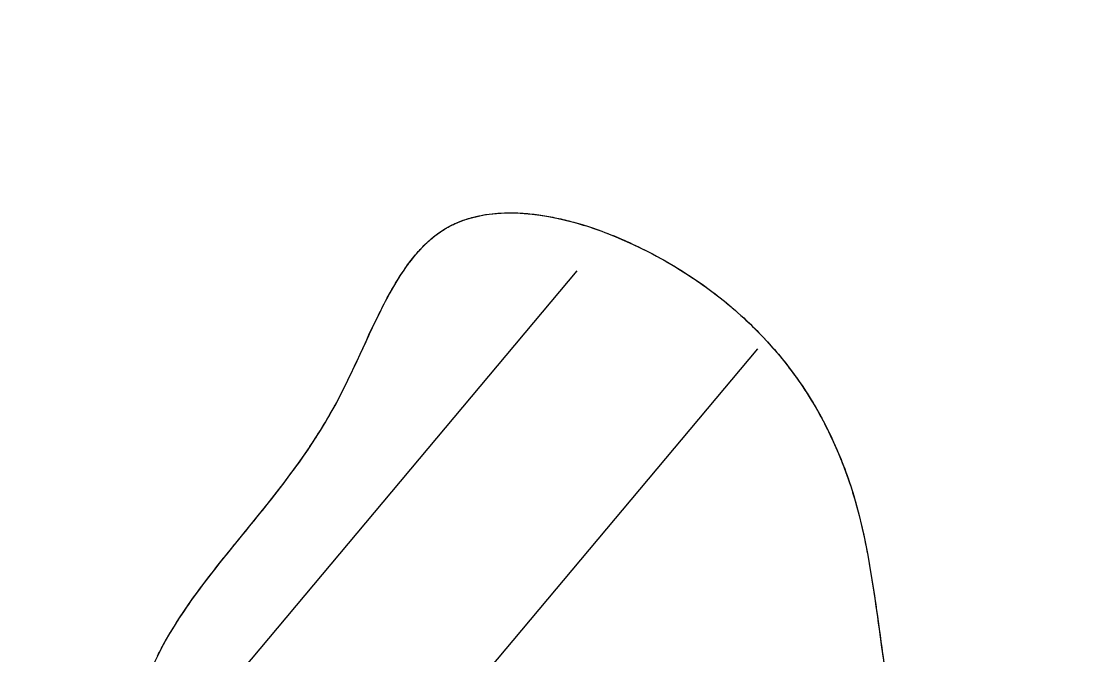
# Model space of a CAD drawing. Header units: millimetres. Extents: x 512961 to 1001058, y -961995 to -458543.
# Drawn here: x 935045.97 to 935090.85, y -884532.13 to -884505.18 of the extents above; entities that cross this region are included whole.
import ezdxf

# ---------------------------------------------------------------- set-up
doc = ezdxf.new("R2010")
doc.units = ezdxf.units.MM
doc.header["$MEASUREMENT"] = 0
doc.layers.add('填充', color=250, linetype='CONTINUOUS', lineweight=25)

msp = doc.modelspace()

# ---------------------------------------------------------------- linework, layer by layer
at = {"layer": '填充'}
for p, q in [((935050.411, -884538.627), (935069.582, -884515.78)), ((935053.364, -884547.562), (935077.251, -884519.095))]:
    msp.add_line(p, q, dxfattribs=at)
for points in [[(935066.739, -884085.413), (935069.931, -884081.942), (935078.845, -884098.744), (935100.5, -884108.926), (935113.749, -884109.18), (935128.782, -884103.072), (935134.4, -884088.881), (935138.717, -884100.526), (935148.14, -884109.435), (935165.209, -884112.489), (935177.95, -884106.889), (935188.141, -884100.015), (935193.999, -884093.142), (935201.134, -884082.196), (935207.755, -884096.961), (935212.849, -884125.219), (935212.597, -884144.312), (935204.955, -884161.877), (935193.999, -884171.551), (935183.043, -884173.588), (935166.994, -884171.296), (935162.409, -884161.368), (935155.274, -884149.403), (935146.611, -884143.801), (935137.752, -884146.584), (935145.083, -884156.176), (935145.586, -884162.19), (935145.586, -884183.744), (935144.081, -884197.776), (935143.079, -884213.316), (935151.104, -884227.351), (935168.439, -884240.528), (935184.516, -884242.537), (935184.516, -884246.152), (935171.654, -884250.167), (935149.007, -884275.578), (935137.669, -884291.117), (935136.369, -884310.222), (935143.237, -884349.609), (935156.933, -884372.091), (935175.191, -884390.663), (935183.994, -884393.595), (935177.801, -884393.92), (935168.019, -884393.92), (935171.277, -884399.786), (935181.711, -884410.538), (935192.144, -884414.772), (935204.209, -884414.772), (935217.253, -884414.447), (935230.622, -884411.84), (935246.271, -884410.863), (935255.4, -884410.863), (935263.228, -884413.143), (935268.769, -884415.424), (935269.095, -884418.684), (935261.271, -884414.447), (935247.249, -884414.12), (935233.88, -884417.054), (935220.188, -884424.872), (935197.69, -884433.345), (935186.93, -884436.277), (935170.303, -884434.322), (935159.217, -884429.108), (935146.826, -884420.311), (935144.868, -884411.515), (935139.328, -884417.704), (935139.002, -884434.322), (935146.173, -884448.331), (935158.89, -884454.522), (935177.801, -884455.824), (935192.797, -884451.263), (935170.34, -884470.78), (935156.887, -884497.01), (935144.747, -884516.682), (935136.86, -884539.084), (935137.217, -884569.411), (935169.613, -884626.738), (935183.677, -884634.026), (935207.639, -884646.516), (935223.786, -884649.118), (935239.928, -884650.68), (935256.075, -884651.2), (935213.366, -884670.978), (935199.302, -884648.077), (935179.511, -884637.669), (935162.325, -884637.149), (935145.134, -884643.914), (935143.573, -884655.884), (935143.051, -884669.937), (935151.383, -884672.019), (935159.198, -884674.101), (935167.53, -884664.213), (935171.696, -884661.611), (935184.721, -884668.897), (935188.365, -884685.032), (935172.74, -884711.576), (935159.198, -884731.352), (935147.217, -884753.732), (935141.061, -884782.275), (935143.415, -884813.314), (935161.77, -884842.001), (935169.772, -884868.806), (935178.244, -884875.861), (935166.006, -884871.629), (935154.24, -884877.742), (935147.651, -884889.5), (935149.062, -884902.197), (935160.358, -884911.602), (935166.948, -884908.31), (935174.949, -884896.553), (935183.421, -884893.261), (935208.366, -884897.024), (935218.716, -884910.663), (935220.128, -884923.829), (935205.542, -884928.063), (935174.031, -884950.238), (935173.178, -884969.786), (935173.602, -884982.109), (935183.384, -884995.284), (935200.397, -885000.382), (935219.531, -884997.408), (935223.362, -884991.033), (935224.21, -884975.31), (935217.406, -884966.388), (935208.049, -884974.886), (935204.223, -884972.336), (935195.295, -884960.437), (935199.969, -884948.538), (935216.982, -884940.039), (935242.496, -884946.84), (935255.255, -884965.111), (935257.804, -884985.509), (935248.023, -885005.48), (935235.692, -885015.679), (935218.254, -885020.78), (935213.152, -885018.656), (935206.777, -885004.206), (935195.295, -884995.708), (935176.156, -884991.033), (935157.017, -884994.008), (935142.986, -885005.056), (935141.541, -885053.074), (935157.446, -885073.471), (935168.499, -885069.647), (935168.928, -885057.324), (935162.973, -885041.601), (935156.593, -885027.154), (935161.696, -885020.78), (935185.937, -885014.405), (935200.821, -885032.252), (935188.062, -885048.826), (935159.566, -885091.319), (935159.566, -885113.982), (935161.705, -885134.509), (935168.979, -885152.895), (935170.494, -885154.852), (935161.029, -885152.877), (935153.117, -885149.912), (935147.464, -885149.771), (935137.493, -885152.603)], [(935066.739, -884085.413), (935060.051, -884107.968), (935065.07, -884157.81), (935081.511, -884172.012), (935092.937, -884174.518), (935101.572, -884172.29), (935106.591, -884165.887), (935111.326, -884150.849), (935121.638, -884145.002), (935132.785, -884143.33), (935137.711, -884146.472), (935126.084, -884152.126), (935120.739, -884163.431), (935125.632, -884202.354), (935122.514, -884214.364), (935109.159, -884229.489), (935096.693, -884238.386), (935082.452, -884240.609), (935085.122, -884247.725), (935094.47, -884253.063), (935112.719, -884264.63), (935126.965, -884283.756), (935132.752, -884305.998), (935132.752, -884321.123), (935102.006, -884389.542), (935091.017, -884394.346), (935078.654, -884399.379), (935090.099, -884402.353), (935100.631, -884395.948), (935104.983, -884397.32), (935098.343, -884405.786), (935064.744, -884416.703), (935050.769, -884414), (935035.894, -884412.648), (935020.115, -884412.648), (935006.144, -884417.603), (935026.877, -884418.954), (935044.459, -884420.306), (935058.434, -884429.765), (935074.661, -884433.818), (935089.535, -884433.818), (935100.356, -884434.27), (935112.076, -884434.27), (935121.54, -884427.062), (935127.85, -884415.801), (935132.361, -884423.009), (935133.712, -884433.368), (935126.951, -884442.378), (935117.034, -884451.837), (935104.41, -884452.737), (935077.815, -884452.287), (935092.69, -884459.043), (935110.272, -884476.61), (935131.392, -884520.533), (935134.887, -884532.462), (935139.253, -884550.211), (935128.127, -884592.518)], [(934864.477, -884729.515), (934860.091, -884698.509), (934871.425, -884672.076), (934892.208, -884658.387), (934916.301, -884644.698), (934930.942, -884638.091), (934948.422, -884637.62), (934962.118, -884638.091), (934973.456, -884639.506), (934980.068, -884639.035), (934978.176, -884633.843), (934968.26, -884626.764), (934959.285, -884613.075), (934953.618, -884603.164), (934937.555, -884586.642), (934923.384, -884581.923), (934899.767, -884582.394), (934876.621, -884588.531), (934865.758, -884600.331), (934863.395, -884612.602), (934864.812, -884624.402), (934867.175, -884630.539), (934868.591, -884622.987), (934873.787, -884614.49), (934879.929, -884611.658), (934894.1, -884617.323), (934899.767, -884623.931), (934902.6, -884631.483), (934902.6, -884641.868), (934899.767, -884649.891), (934891.738, -884652.25), (934877.096, -884653.668), (934868.121, -884648.002), (934861.033, -884642.812), (934854.42, -884636.202), (934847.808, -884625.82), (934847.808, -884619.212), (934847.337, -884607.883), (934853.474, -884586.171), (934865.287, -884572.009), (934877.096, -884567.29), (934894.1, -884565.875), (934908.271, -884564.931), (934924.801, -884568.234), (934929.996, -884570.123), (934926.953, -884559.234), (934926.734, -884548.197), (934929.162, -884540.692), (934933.137, -884537.381), (934939.102, -884534.954), (934945.729, -884534.07), (934951.917, -884534.292), (934956.111, -884536.941), (934958.544, -884540.692), (934961.191, -884547.535), (934960.972, -884554.819), (934960.086, -884559.456), (934951.917, -884558.351), (934947.276, -884558.351), (934943.52, -884559.234), (934941.535, -884564.09), (934941.535, -884568.946), (934944.848, -884573.361), (934955.892, -884582.189), (934961.857, -884585.943), (934969.588, -884596.537), (934970.911, -884599.627), (934969.145, -884585.281), (934968.926, -884576.893), (934970.469, -884563.428), (934975.329, -884552.17), (934981.956, -884544.446), (935007.362, -884533.849), (935022.6, -884533.849), (935037.182, -884540.914), (935046.902, -884547.093), (935055.244, -884552.474), (935051.162, -884542.442), (935052.103, -884531.499), (935059.298, -884521.496), (935063.991, -884513.991), (935074.63, -884516.178), (935081.2, -884524.934), (935084.015, -884538.691), (935086.205, -884547.133), (935085.268, -884550.571), (935098.866, -884546.975), (935103.615, -884536.305), (935103.615, -884525.638), (935102.823, -884505.087), (935099.262, -884484.934), (935087.398, -884468.338), (935068.022, -884456.088), (935032.428, -884441.467), (935020.168, -884437.908), (935006.328, -884434.353), (934988.927, -884432.773), (934992.091, -884444.231), (934995.652, -884454.901), (934996.444, -884470.313), (934991.299, -884495.209), (934981.019, -884514.177), (934961.247, -884529.985), (934923.281, -884538.677), (934895.205, -884535.912), (934877.804, -884526.427), (934864.355, -884516.153), (934855.655, -884505.087), (934851.703, -884489.282), (934852.491, -884476.636), (934857.24, -884465.571), (934866.732, -884456.088), (934876.616, -884455.692), (934891.645, -884459.644), (934899.553, -884470.313), (934901.925, -884480.587), (934901.137, -884494.417), (934899.949, -884498.764), (934897.181, -884499.951), (934893.224, -884496.789), (934888.48, -884492.048), (934883.736, -884490.862), (934877.012, -884492.837), (934871.476, -884499.16), (934871.476, -884507.854), (934876.616, -884514.572), (934894.809, -884517.339), (934905.881, -884520.5), (934924.861, -884519.315), (934945.426, -884516.548), (934965.198, -884501.136), (934970.343, -884480.587), (934979.043, -884453.716), (934976.667, -884438.7), (934970.343, -884428.03), (934961.247, -884421.312), (934955.71, -884422.103), (934955.047, -884433.168), (934953.73, -884454.901), (934949.382, -884465.571), (934942.196, -884446.956), (934936.642, -884426.13), (934919.963, -884404.606), (934908.849, -884400.443), (934880.334, -884377.1), (934860.286, -884353.502), (934847.568, -884331.15), (934841.93, -884305.567)]]:
    msp.add_spline(points, degree=3, dxfattribs=at)
for points, knots in [([(935137.711, -884147.232), (935136.868, -884149.005), (935122.543, -884150.639), (935118.224, -884173.032), (935128.419, -884193.112), (935122.844, -884217.631), (935109.665, -884227.756), (935099.554, -884241.372), (935079.321, -884236.264), (935085.257, -884250.108), (935098.064, -884253.686), (935114.186, -884264.175), (935128.322, -884282.763), (935133.283, -884303.456), (935132.874, -884340.565), (935118.897, -884382.272), (935092.336, -884394.601), (935071.517, -884398.589), (935092.847, -884405.932), (935096.967, -884394.291), (935108.773, -884397.845), (935087.766, -884414.469), (935072.051, -884419.39), (935050.608, -884413.363), (935035.195, -884412.861), (935022.149, -884410.957), (934996.312, -884419.739), (935028.521, -884419.186), (935044.529, -884417.632), (935057.718, -884431.518), (935074.071, -884434.398), (935088.22, -884433.611), (935100.556, -884434.143), (935112.529, -884435.559), (935122.765, -884429.011), (935126.605, -884410.605), (935133.295, -884424.238), (935135.473, -884434.026), (935126.038, -884442.734), (935117.96, -884453.792), (935101.379, -884452.536), (935065.792, -884449.447), (935098.884, -884459.709), (935114.522, -884481.971), (935128.492, -884508.915), (935134.289, -884530.646), (935136.222, -884536.871), (935136.86, -884539.084)], [142.556517, 142.556517, 142.556517, 142.556517, 152.114126, 162.579931, 195.411115, 205.795148, 222.681946, 235.498823, 247.561492, 253.922599, 262.931794, 281.013669, 300.972378, 320.20618, 332.864414, 395.641155, 405.677718, 416.848669, 426.745152, 437.06119, 440.880681, 449.885202, 479.451157, 491.36401, 503.864041, 517.069377, 529.475006, 546.862859, 561.620906, 575.744274, 589.741157, 602.189897, 611.253555, 621.062007, 631.018478, 641.821262, 648.937669, 657.680535, 667.107982, 678.577425, 689.169262, 711.429637, 725.102249, 745.902892, 786.690152, 797.093703, 802.815219, 802.815219, 802.815219, 802.815219]), ([(935055.309, -884552.404), (935055.783, -884551.594), (935049.093, -884541.411), (935051.166, -884530.55), (935059.472, -884523.427), (935062.966, -884511.138), (935075.909, -884515.436), (935082.804, -884525.462), (935082.2, -884537.261), (935087.534, -884545.162), (935082.77, -884554.871), (935101.877, -884548.167), (935103.978, -884536.779), (935103.49, -884522.254), (935103.075, -884505.233), (935101.082, -884484.336), (935087.699, -884466.498), (935063.468, -884453.284), (935041.031, -884443.828), (935019.337, -884437.552), (935007.012, -884434.843), (934984.303, -884427.544), (934992.582, -884444.821), (934996.522, -884455.79), (934996.763, -884465.379), (934996.407, -884470.911), (934996.386, -884471.209)], [764.892219, 764.892219, 764.892219, 764.892219, 773.645156, 782.83713, 793.14958, 800.557172, 809.647116, 818.808349, 830.560073, 837.859175, 840.841365, 852.612684, 862.386633, 871.314206, 888.525862, 905.652854, 922.726903, 941.911913, 974.115329, 984.799547, 996.758657, 1011.381105, 1021.329757, 1030.743295, 1043.658991, 1044.395907, 1044.395907, 1044.395907, 1044.395907]), ([(935055.309, -884552.404), (935055.783, -884551.594), (935049.093, -884541.411), (935051.166, -884530.55), (935059.472, -884523.427), (935062.966, -884511.138), (935075.909, -884515.436), (935082.804, -884525.462), (935082.2, -884537.261), (935087.534, -884545.162), (935082.77, -884554.871), (935101.877, -884548.167), (935103.978, -884536.779), (935103.49, -884522.254), (935103.075, -884505.233), (935101.082, -884484.336), (935087.699, -884466.498), (935063.468, -884453.284), (935041.031, -884443.828), (935019.337, -884437.552), (935007.012, -884434.843), (934984.303, -884427.544), (934992.582, -884444.821), (934996.522, -884455.79), (934996.763, -884465.379), (934996.407, -884470.911), (934996.386, -884471.209)], [764.892219, 764.892219, 764.892219, 764.892219, 773.645156, 782.83713, 793.14958, 800.557172, 809.647116, 818.808349, 830.560073, 837.859175, 840.841365, 852.612684, 862.386633, 871.314206, 888.525862, 905.652854, 922.726903, 941.911913, 974.115329, 984.799547, 996.758657, 1011.381105, 1021.329757, 1030.743295, 1043.658991, 1044.395907, 1044.395907, 1044.395907, 1044.395907]), ([(935090.061, -884451.648), (935082.777, -884451.198), (935070.887, -884451.027), (935098.884, -884459.709), (935114.522, -884481.971), (935128.492, -884508.915), (935134.289, -884530.646), (935136.222, -884536.871), (935136.86, -884539.084)], [697.904368, 697.904368, 697.904368, 697.904368, 711.429637, 725.102249, 745.902892, 786.690152, 797.093703, 802.815219, 802.815219, 802.815219, 802.815219]), ([(935063.951, -884514.015), (935063.964, -884514.007), (935064.026, -884513.969), (935064.089, -884513.934), (935064.139, -884513.907)], [800.5127886, 800.5127886, 800.5127886, 800.5127886, 800.5571715, 800.7208643, 800.7208643, 800.7208643, 800.7208643]), ([(935063.951, -884514.015), (935063.964, -884514.007), (935064.026, -884513.969), (935064.089, -884513.934), (935064.139, -884513.907)], [800.5127886, 800.5127886, 800.5127886, 800.5127886, 800.5571715, 800.7208643, 800.7208643, 800.7208643, 800.7208643]), ([(935063.951, -884514.015), (935063.964, -884514.007), (935064.026, -884513.969), (935064.089, -884513.934), (935064.139, -884513.907)], [800.5127886, 800.5127886, 800.5127886, 800.5127886, 800.5571715, 800.7208643, 800.7208643, 800.7208643, 800.7208643]), ([(935073.752, -884515.615), (935074.052, -884515.796), (935074.372, -884516.002), (935074.681, -884516.213), (935074.706, -884516.231)], [808.8738902, 808.8738902, 808.8738902, 808.8738902, 809.647116, 809.7165217, 809.7165217, 809.7165217, 809.7165217]), ([(935073.752, -884515.615), (935074.052, -884515.796), (935074.372, -884516.002), (935074.681, -884516.213), (935074.706, -884516.231)], [808.8738902, 808.8738902, 808.8738902, 808.8738902, 809.647116, 809.7165217, 809.7165217, 809.7165217, 809.7165217]), ([(935073.752, -884515.615), (935074.052, -884515.796), (935074.372, -884516.002), (935074.681, -884516.213), (935074.706, -884516.231)], [808.8738902, 808.8738902, 808.8738902, 808.8738902, 809.647116, 809.7165217, 809.7165217, 809.7165217, 809.7165217]), ([(935059.216, -884521.645), (935059.244, -884521.595), (935059.47, -884521.182), (935059.685, -884520.755), (935059.868, -884520.376)], [793.017376, 793.017376, 793.017376, 793.017376, 793.14958, 794.116875, 794.116875, 794.116875, 794.116875]), ([(935059.216, -884521.645), (935059.244, -884521.595), (935059.47, -884521.182), (935059.685, -884520.755), (935059.868, -884520.376)], [793.017376, 793.017376, 793.017376, 793.017376, 793.14958, 794.116875, 794.116875, 794.116875, 794.116875]), ([(935059.216, -884521.645), (935059.244, -884521.595), (935059.47, -884521.182), (935059.685, -884520.755), (935059.868, -884520.376)], [793.017376, 793.017376, 793.017376, 793.017376, 793.14958, 794.116875, 794.116875, 794.116875, 794.116875]), ([(935080.993, -884524.329), (935081.066, -884524.53), (935081.214, -884524.962), (935081.345, -884525.4), (935081.412, -884525.635)], [818.262016, 818.262016, 818.262016, 818.262016, 818.808349, 819.434332, 819.434332, 819.434332, 819.434332]), ([(935080.993, -884524.329), (935081.066, -884524.53), (935081.214, -884524.962), (935081.345, -884525.4), (935081.412, -884525.635)], [818.262016, 818.262016, 818.262016, 818.262016, 818.808349, 819.434332, 819.434332, 819.434332, 819.434332]), ([(935080.993, -884524.329), (935081.066, -884524.53), (935081.214, -884524.962), (935081.345, -884525.4), (935081.412, -884525.635)], [818.262016, 818.262016, 818.262016, 818.262016, 818.808349, 819.434332, 819.434332, 819.434332, 819.434332]), ([(935051.765, -884532.134), (935051.873, -884531.92), (935052.057, -884531.574), (935052.254, -884531.235), (935052.332, -884531.105)], [782.199129, 782.199129, 782.199129, 782.199129, 782.83713, 783.240747, 783.240747, 783.240747, 783.240747]), ([(935051.765, -884532.134), (935051.873, -884531.92), (935052.057, -884531.574), (935052.254, -884531.235), (935052.332, -884531.105)], [782.199129, 782.199129, 782.199129, 782.199129, 782.83713, 783.240747, 783.240747, 783.240747, 783.240747]), ([(935051.765, -884532.134), (935051.873, -884531.92), (935052.057, -884531.574), (935052.254, -884531.235), (935052.332, -884531.105)], [782.199129, 782.199129, 782.199129, 782.199129, 782.83713, 783.240747, 783.240747, 783.240747, 783.240747])]:
    msp.add_open_spline(points, degree=3, knots=knots, dxfattribs=at)
for points in [[(935064.596, -884513.694), (935064.787, -884513.618), (935064.985, -884513.554), (935065.189, -884513.502)], [(935064.596, -884513.694), (935064.787, -884513.618), (935064.985, -884513.554), (935065.189, -884513.502)], [(935064.596, -884513.694), (935064.787, -884513.618), (935064.985, -884513.554), (935065.189, -884513.502)], [(935065.189, -884513.502), (935065.33, -884513.466), (935065.473, -884513.436), (935065.62, -884513.411)], [(935065.189, -884513.502), (935065.33, -884513.466), (935065.473, -884513.436), (935065.62, -884513.411)], [(935065.189, -884513.502), (935065.33, -884513.466), (935065.473, -884513.436), (935065.62, -884513.411)], [(935065.62, -884513.411), (935065.772, -884513.385), (935065.928, -884513.365), (935066.086, -884513.35)], [(935065.62, -884513.411), (935065.772, -884513.385), (935065.928, -884513.365), (935066.086, -884513.35)], [(935065.62, -884513.411), (935065.772, -884513.385), (935065.928, -884513.365), (935066.086, -884513.35)], [(935066.086, -884513.35), (935066.263, -884513.334), (935066.444, -884513.324), (935066.628, -884513.322)], [(935066.086, -884513.35), (935066.263, -884513.334), (935066.444, -884513.324), (935066.628, -884513.322)], [(935066.086, -884513.35), (935066.263, -884513.334), (935066.444, -884513.324), (935066.628, -884513.322)], [(935066.628, -884513.322), (935066.817, -884513.319), (935067.009, -884513.324), (935067.203, -884513.335)], [(935066.628, -884513.322), (935066.817, -884513.319), (935067.009, -884513.324), (935067.203, -884513.335)], [(935066.628, -884513.322), (935066.817, -884513.319), (935067.009, -884513.324), (935067.203, -884513.335)], [(935067.203, -884513.335), (935067.448, -884513.349), (935067.697, -884513.374), (935067.949, -884513.409)], [(935067.203, -884513.335), (935067.448, -884513.349), (935067.697, -884513.374), (935067.949, -884513.409)], [(935067.203, -884513.335), (935067.448, -884513.349), (935067.697, -884513.374), (935067.949, -884513.409)], [(935067.949, -884513.409), (935068.176, -884513.441), (935068.405, -884513.481), (935068.637, -884513.528)], [(935067.949, -884513.409), (935068.176, -884513.441), (935068.405, -884513.481), (935068.637, -884513.528)], [(935067.949, -884513.409), (935068.176, -884513.441), (935068.405, -884513.481), (935068.637, -884513.528)], [(935068.637, -884513.528), (935068.86, -884513.574), (935069.085, -884513.627), (935069.31, -884513.686)], [(935068.637, -884513.528), (935068.86, -884513.574), (935069.085, -884513.627), (935069.31, -884513.686)], [(935068.637, -884513.528), (935068.86, -884513.574), (935069.085, -884513.627), (935069.31, -884513.686)], [(935063.714, -884514.171), (935063.791, -884514.116), (935063.87, -884514.064), (935063.951, -884514.015)], [(935063.714, -884514.171), (935063.791, -884514.116), (935063.87, -884514.064), (935063.951, -884514.015)], [(935063.714, -884514.171), (935063.791, -884514.116), (935063.87, -884514.064), (935063.951, -884514.015)], [(935064.139, -884513.907), (935064.222, -884513.862), (935064.307, -884513.82), (935064.393, -884513.78)], [(935064.139, -884513.907), (935064.222, -884513.862), (935064.307, -884513.82), (935064.393, -884513.78)], [(935064.139, -884513.907), (935064.222, -884513.862), (935064.307, -884513.82), (935064.393, -884513.78)], [(935064.393, -884513.78), (935064.46, -884513.75), (935064.527, -884513.721), (935064.596, -884513.694)], [(935064.393, -884513.78), (935064.46, -884513.75), (935064.527, -884513.721), (935064.596, -884513.694)], [(935064.393, -884513.78), (935064.46, -884513.75), (935064.527, -884513.721), (935064.596, -884513.694)], [(935069.31, -884513.686), (935069.664, -884513.779), (935070.02, -884513.889), (935070.375, -884514.013)], [(935069.31, -884513.686), (935069.664, -884513.779), (935070.02, -884513.889), (935070.375, -884514.013)], [(935069.31, -884513.686), (935069.664, -884513.779), (935070.02, -884513.889), (935070.375, -884514.013)], [(935070.375, -884514.013), (935070.719, -884514.133), (935071.063, -884514.266), (935071.404, -884514.411)], [(935070.375, -884514.013), (935070.719, -884514.133), (935071.063, -884514.266), (935071.404, -884514.411)], [(935070.375, -884514.013), (935070.719, -884514.133), (935071.063, -884514.266), (935071.404, -884514.411)], [(935063.073, -884514.714), (935063.153, -884514.634), (935063.235, -884514.557), (935063.318, -884514.484)], [(935063.073, -884514.714), (935063.153, -884514.634), (935063.235, -884514.557), (935063.318, -884514.484)], [(935063.073, -884514.714), (935063.153, -884514.634), (935063.235, -884514.557), (935063.318, -884514.484)], [(935063.318, -884514.484), (935063.39, -884514.421), (935063.463, -884514.36), (935063.538, -884514.302)], [(935063.318, -884514.484), (935063.39, -884514.421), (935063.463, -884514.36), (935063.538, -884514.302)], [(935063.318, -884514.484), (935063.39, -884514.421), (935063.463, -884514.36), (935063.538, -884514.302)], [(935063.538, -884514.302), (935063.596, -884514.256), (935063.654, -884514.213), (935063.714, -884514.171)], [(935063.538, -884514.302), (935063.596, -884514.256), (935063.654, -884514.213), (935063.714, -884514.171)], [(935063.538, -884514.302), (935063.596, -884514.256), (935063.654, -884514.213), (935063.714, -884514.171)], [(935071.404, -884514.411), (935071.756, -884514.561), (935072.105, -884514.723), (935072.449, -884514.896)], [(935071.404, -884514.411), (935071.756, -884514.561), (935072.105, -884514.723), (935072.449, -884514.896)], [(935071.404, -884514.411), (935071.756, -884514.561), (935072.105, -884514.723), (935072.449, -884514.896)], [(935062.576, -884515.277), (935062.672, -884515.156), (935062.77, -884515.039), (935062.871, -884514.928)], [(935062.576, -884515.277), (935062.672, -884515.156), (935062.77, -884515.039), (935062.871, -884514.928)], [(935062.576, -884515.277), (935062.672, -884515.156), (935062.77, -884515.039), (935062.871, -884514.928)], [(935062.871, -884514.928), (935062.937, -884514.854), (935063.005, -884514.783), (935063.073, -884514.714)], [(935062.871, -884514.928), (935062.937, -884514.854), (935063.005, -884514.783), (935063.073, -884514.714)], [(935062.871, -884514.928), (935062.937, -884514.854), (935063.005, -884514.783), (935063.073, -884514.714)], [(935072.449, -884514.896), (935072.893, -884515.119), (935073.329, -884515.36), (935073.752, -884515.615)], [(935072.449, -884514.896), (935072.893, -884515.119), (935073.329, -884515.36), (935073.752, -884515.615)], [(935072.449, -884514.896), (935072.893, -884515.119), (935073.329, -884515.36), (935073.752, -884515.615)], [(935062.297, -884515.652), (935062.388, -884515.523), (935062.48, -884515.398), (935062.576, -884515.277)], [(935062.297, -884515.652), (935062.388, -884515.523), (935062.48, -884515.398), (935062.576, -884515.277)], [(935062.297, -884515.652), (935062.388, -884515.523), (935062.48, -884515.398), (935062.576, -884515.277)], [(935062.032, -884516.05), (935062.118, -884515.914), (935062.206, -884515.781), (935062.297, -884515.652)], [(935062.032, -884516.05), (935062.118, -884515.914), (935062.206, -884515.781), (935062.297, -884515.652)], [(935062.032, -884516.05), (935062.118, -884515.914), (935062.206, -884515.781), (935062.297, -884515.652)], [(935061.61, -884516.766), (935061.746, -884516.519), (935061.886, -884516.28), (935062.032, -884516.05)], [(935061.61, -884516.766), (935061.746, -884516.519), (935061.886, -884516.28), (935062.032, -884516.05)], [(935061.61, -884516.766), (935061.746, -884516.519), (935061.886, -884516.28), (935062.032, -884516.05)], [(935074.706, -884516.231), (935075.033, -884516.456), (935075.349, -884516.689), (935075.652, -884516.929)], [(935074.706, -884516.231), (935075.033, -884516.456), (935075.349, -884516.689), (935075.652, -884516.929)], [(935074.706, -884516.231), (935075.033, -884516.456), (935075.349, -884516.689), (935075.652, -884516.929)], [(935061.174, -884517.603), (935061.316, -884517.317), (935061.461, -884517.037), (935061.61, -884516.766)], [(935061.174, -884517.603), (935061.316, -884517.317), (935061.461, -884517.037), (935061.61, -884516.766)], [(935061.174, -884517.603), (935061.316, -884517.317), (935061.461, -884517.037), (935061.61, -884516.766)], [(935075.652, -884516.929), (935076.002, -884517.205), (935076.336, -884517.49), (935076.654, -884517.784)], [(935075.652, -884516.929), (935076.002, -884517.205), (935076.336, -884517.49), (935076.654, -884517.784)], [(935075.652, -884516.929), (935076.002, -884517.205), (935076.336, -884517.49), (935076.654, -884517.784)], [(935060.671, -884518.657), (935060.837, -884518.3), (935061.004, -884517.947), (935061.174, -884517.603)], [(935060.671, -884518.657), (935060.837, -884518.3), (935061.004, -884517.947), (935061.174, -884517.603)], [(935060.671, -884518.657), (935060.837, -884518.3), (935061.004, -884517.947), (935061.174, -884517.603)], [(935076.654, -884517.784), (935076.911, -884518.02), (935077.157, -884518.262), (935077.394, -884518.509)], [(935076.654, -884517.784), (935076.911, -884518.02), (935077.157, -884518.262), (935077.394, -884518.509)], [(935076.654, -884517.784), (935076.911, -884518.02), (935077.157, -884518.262), (935077.394, -884518.509)], [(935077.394, -884518.509), (935077.707, -884518.835), (935078.002, -884519.17), (935078.281, -884519.513)], [(935077.394, -884518.509), (935077.707, -884518.835), (935078.002, -884519.17), (935078.281, -884519.513)], [(935077.394, -884518.509), (935077.707, -884518.835), (935078.002, -884519.17), (935078.281, -884519.513)], [(935059.868, -884520.376), (935060.144, -884519.806), (935060.407, -884519.226), (935060.671, -884518.657)], [(935059.868, -884520.376), (935060.144, -884519.806), (935060.407, -884519.226), (935060.671, -884518.657)], [(935059.868, -884520.376), (935060.144, -884519.806), (935060.407, -884519.226), (935060.671, -884518.657)], [(935078.281, -884519.513), (935078.494, -884519.776), (935078.697, -884520.043), (935078.891, -884520.315)], [(935078.281, -884519.513), (935078.494, -884519.776), (935078.697, -884520.043), (935078.891, -884520.315)], [(935078.281, -884519.513), (935078.494, -884519.776), (935078.697, -884520.043), (935078.891, -884520.315)], [(935078.891, -884520.315), (935079.143, -884520.668), (935079.38, -884521.028), (935079.6, -884521.396)], [(935078.891, -884520.315), (935079.143, -884520.668), (935079.38, -884521.028), (935079.6, -884521.396)], [(935078.891, -884520.315), (935079.143, -884520.668), (935079.38, -884521.028), (935079.6, -884521.396)], [(935058.166, -884523.35), (935058.535, -884522.804), (935058.888, -884522.238), (935059.216, -884521.645)], [(935058.166, -884523.35), (935058.535, -884522.804), (935058.888, -884522.238), (935059.216, -884521.645)], [(935058.166, -884523.35), (935058.535, -884522.804), (935058.888, -884522.238), (935059.216, -884521.645)], [(935079.6, -884521.396), (935079.771, -884521.681), (935079.933, -884521.97), (935080.086, -884522.263)], [(935079.6, -884521.396), (935079.771, -884521.681), (935079.933, -884521.97), (935080.086, -884522.263)], [(935079.6, -884521.396), (935079.771, -884521.681), (935079.933, -884521.97), (935080.086, -884522.263)], [(935080.086, -884522.263), (935080.26, -884522.598), (935080.423, -884522.938), (935080.574, -884523.282)], [(935080.086, -884522.263), (935080.26, -884522.598), (935080.423, -884522.938), (935080.574, -884523.282)], [(935080.086, -884522.263), (935080.26, -884522.598), (935080.423, -884522.938), (935080.574, -884523.282)], [(935057.017, -884524.936), (935057.41, -884524.423), (935057.796, -884523.897), (935058.166, -884523.35)], [(935057.017, -884524.936), (935057.41, -884524.423), (935057.796, -884523.897), (935058.166, -884523.35)], [(935057.017, -884524.936), (935057.41, -884524.423), (935057.796, -884523.897), (935058.166, -884523.35)], [(935080.574, -884523.282), (935080.725, -884523.627), (935080.865, -884523.976), (935080.993, -884524.329)], [(935080.574, -884523.282), (935080.725, -884523.627), (935080.865, -884523.976), (935080.993, -884524.329)], [(935080.574, -884523.282), (935080.725, -884523.627), (935080.865, -884523.976), (935080.993, -884524.329)], [(935056.215, -884525.955), (935056.484, -884525.62), (935056.752, -884525.281), (935057.017, -884524.936)], [(935056.215, -884525.955), (935056.484, -884525.62), (935056.752, -884525.281), (935057.017, -884524.936)], [(935056.215, -884525.955), (935056.484, -884525.62), (935056.752, -884525.281), (935057.017, -884524.936)], [(935081.412, -884525.635), (935081.535, -884526.076), (935081.645, -884526.522), (935081.743, -884526.972)], [(935081.412, -884525.635), (935081.535, -884526.076), (935081.645, -884526.522), (935081.743, -884526.972)], [(935081.412, -884525.635), (935081.535, -884526.076), (935081.645, -884526.522), (935081.743, -884526.972)], [(935054.338, -884528.274), (935054.945, -884527.507), (935055.582, -884526.743), (935056.215, -884525.955)], [(935054.338, -884528.274), (935054.945, -884527.507), (935055.582, -884526.743), (935056.215, -884525.955)], [(935054.338, -884528.274), (935054.945, -884527.507), (935055.582, -884526.743), (935056.215, -884525.955)], [(935081.743, -884526.972), (935081.845, -884527.441), (935081.936, -884527.915), (935082.018, -884528.393)], [(935081.743, -884526.972), (935081.845, -884527.441), (935081.936, -884527.915), (935082.018, -884528.393)], [(935081.743, -884526.972), (935081.845, -884527.441), (935081.936, -884527.915), (935082.018, -884528.393)], [(935053.544, -884529.307), (935053.801, -884528.961), (935054.066, -884528.617), (935054.338, -884528.274)], [(935053.544, -884529.307), (935053.801, -884528.961), (935054.066, -884528.617), (935054.338, -884528.274)], [(935053.544, -884529.307), (935053.801, -884528.961), (935054.066, -884528.617), (935054.338, -884528.274)], [(935082.018, -884528.393), (935082.256, -884529.772), (935082.427, -884531.179), (935082.628, -884532.586)], [(935082.018, -884528.393), (935082.256, -884529.772), (935082.427, -884531.179), (935082.628, -884532.586)], [(935082.018, -884528.393), (935082.256, -884529.772), (935082.427, -884531.179), (935082.628, -884532.586)], [(935052.819, -884530.335), (935053.05, -884529.988), (935053.293, -884529.646), (935053.544, -884529.307)], [(935052.819, -884530.335), (935053.05, -884529.988), (935053.293, -884529.646), (935053.544, -884529.307)], [(935052.819, -884530.335), (935053.05, -884529.988), (935053.293, -884529.646), (935053.544, -884529.307)], [(935052.332, -884531.105), (935052.487, -884530.845), (935052.65, -884530.589), (935052.819, -884530.335)], [(935052.332, -884531.105), (935052.487, -884530.845), (935052.65, -884530.589), (935052.819, -884530.335)], [(935052.332, -884531.105), (935052.487, -884530.845), (935052.65, -884530.589), (935052.819, -884530.335)]]:
    msp.add_open_spline(points, degree=3, dxfattribs=at)
at = {"layer": '填充', "start_tangent": (0.891251, -0.45351), "end_tangent": (0.891251, -0.45351)}
msp.add_spline([(935123.136, -884531.673), (935128.127, -884541.728), (935123.429, -884568.936), (935108.335, -884586.68), (935102.417, -884599.989), (935079.923, -884618.621), (935055.062, -884631.337), (935039.083, -884634.591), (935014.814, -884635.773), (934995.871, -884622.466), (934987.585, -884611.818), (934981.07, -884600.877), (934981.662, -884587.864), (934983.736, -884573.667), (934989.952, -884563.612), (935001.197, -884554.148), (935011.854, -884554.148), (935019.842, -884554.148), (935028.724, -884560.36), (935031.976, -884563.021), (935027.242, -884566.866), (935023.099, -884574.26), (935023.099, -884582.243), (935027.834, -884591.116), (935034.642, -884597.623), (935046.777, -884595.85), (935056.246, -884582.54), (935060.095, -884574.852), (935058.319, -884561.248), (935055.36, -884552.375), (935061.572, -884557.402), (935072.23, -884567.161), (935088.801, -884568.639), (935103.601, -884568.639), (935113.07, -884559.175), (935117.805, -884547.938), (935122.837, -884531.377), (935123.136, -884531.673)], degree=3, dxfattribs=at)

doc.saveas('drawing.dxf')
